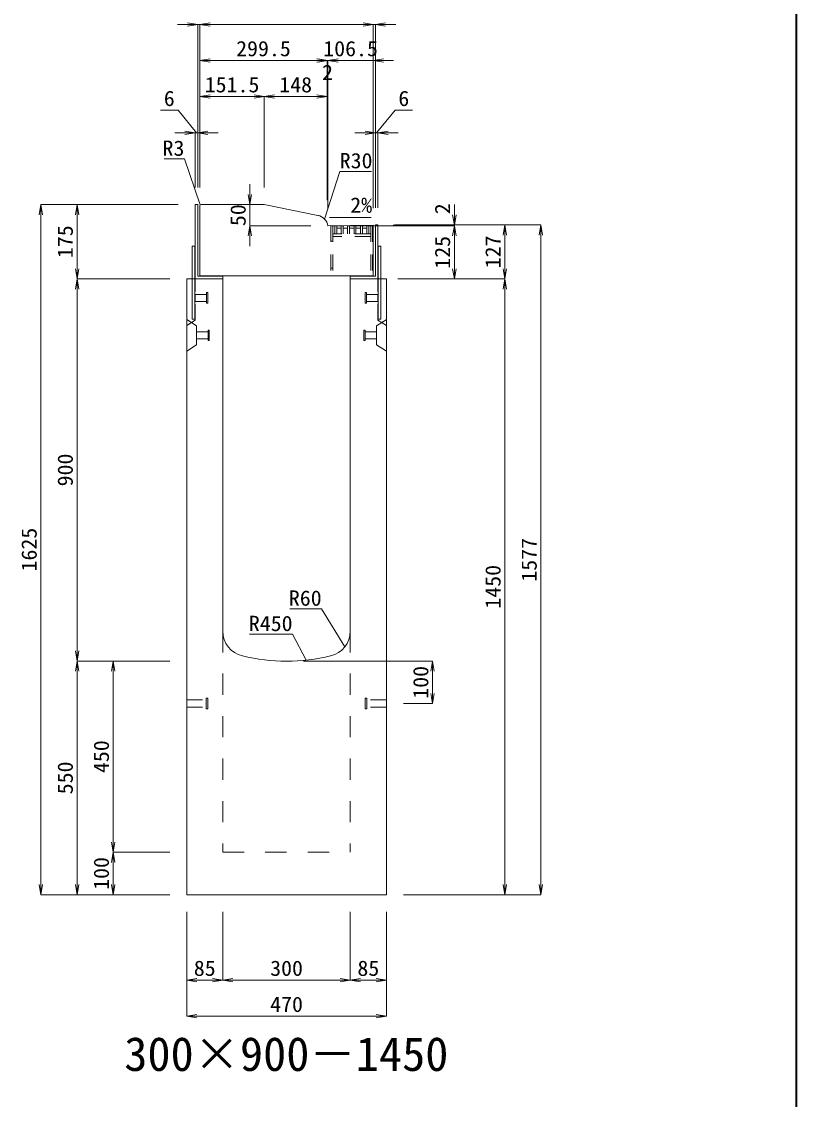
# Model space of a CAD drawing. Units: millimetres at full size. Extents: x -1809 to 57027, y -20349 to 17321.
# Drawn here: x 22776 to 24600, y -12578 to -10040 of the extents above; entities that cross this region are included whole.
import ezdxf
from ezdxf.enums import TextEntityAlignment as Align

# ---------------------------------------------------------------- set-up
doc = ezdxf.new("R2010")
doc.units = ezdxf.units.MM
doc.header["$LTSCALE"] = 50
for name, pattern in [('USER1', [2, 1, -1]), ('USER2', [1.35, 0.75, -0.6]), ('USER3', [1.35, 0.75, -0.6])]:
    doc.linetypes.add(name, pattern=pattern)
for name, color, linetype, lineweight in [('インサート', 3, 'USER2', 9), ('受枠', 3, 'Continuous', 5), ('図枠', 7, 'Continuous', 5), ('寸法線', 7, 'Continuous', 13), ('引出線', 4, 'Continuous', 13), ('本体', 2, 'Continuous', 13), ('補助線', 8, 'Continuous', 13), ('ｸﾞﾚｰﾁﾝｸﾞ', 7, 'USER3', 9)]:
    doc.layers.add(name, color=color, linetype=linetype, lineweight=lineweight)
doc.layers.add('文字', color=7, linetype='Continuous')
doc.styles.add('ＭＳ 明朝', font='')
doc.styles.get('ＭＳ 明朝').set_extended_font_data('MS Mincho')

# ---------------------------------------------------------------- blocks, each defined once
blk = doc.blocks.new('open_arrow')
at = {"color": 0, "linetype": 'Continuous', "lineweight": -2}
blk.add_lwpolyline([(7.5, 1.25), (0, 0), (7.5, -1.25)], dxfattribs=at)

msp = doc.modelspace()

# ---------------------------------------------------------------- linework, layer by layer
at = {"layer": 'インサート'}
for p, q in [((23185, -10682.55), (23212, -10682.55)), ((23185, -10682.55), (23185, -10699.55)), ((23215, -10678.55), (23212, -10678.55)), ((23212, -10678.55), (23212, -10703.55)), ((23215, -10703.55), (23215, -10678.55)), ((23585, -10678.55), (23588, -10678.55)), ((23585, -10703.55), (23585, -10678.55)), ((23588, -10678.55), (23588, -10703.55)), ((23615, -10682.55), (23588, -10682.55)), ((23615, -10682.55), (23615, -10699.55)), ((23185, -10699.55), (23212, -10699.55)), ((23212, -10703.55), (23215, -10703.55)), ((23588, -10703.55), (23585, -10703.55)), ((23615, -10699.55), (23588, -10699.55)), ((23188.2, -10770.55), (23215.2, -10770.55)), ((23188.2, -10770.55), (23188.2, -10787.55)), ((23218.2, -10766.55), (23215.2, -10766.55)), ((23215.2, -10766.55), (23215.2, -10791.55)), ((23218.2, -10791.55), (23218.2, -10766.55)), ((23581.8, -10766.55), (23584.8, -10766.55)), ((23581.8, -10791.55), (23581.8, -10766.55)), ((23584.8, -10766.55), (23584.8, -10791.55)), ((23611.8, -10770.55), (23584.8, -10770.55)), ((23611.8, -10770.55), (23611.8, -10787.55)), ((23188.2, -10787.55), (23215.2, -10787.55)), ((23215.2, -10791.55), (23218.2, -10791.55)), ((23584.8, -10791.55), (23581.8, -10791.55)), ((23611.8, -10787.55), (23584.8, -10787.55)), ((23165, -11637.55), (23211, -11637.55)), ((23165, -11654.55), (23165, -11637.55)), ((23211, -11658.55), (23211, -11633.55)), ((23211, -11633.55), (23215, -11633.55)), ((23215, -11658.55), (23215, -11633.55)), ((23585, -11633.55), (23589, -11633.55)), ((23585, -11633.55), (23585, -11658.55)), ((23589, -11633.55), (23589, -11658.55)), ((23635, -11637.55), (23589, -11637.55)), ((23635, -11637.55), (23635, -11654.55)), ((23165, -11654.55), (23211, -11654.55)), ((23215, -11658.55), (23211, -11658.55)), ((23589, -11658.55), (23585, -11658.55)), ((23635, -11654.55), (23589, -11654.55))]:
    msp.add_line(p, q, dxfattribs=at)
at = {"layer": '受枠'}
for p, q in [((23185, -10471.05), (23185, -10646.05)), ((23185, -10471.05), (23191, -10471.05)), ((23185, -10471.05), (23191, -10471.05)), ((23191, -10471.05), (23191, -10640.05)), ((23609, -10519.06), (23609, -10640.05)), ((23609, -10519.06), (23615, -10519.06)), ((23615, -10646.05), (23615, -10519.06)), ((23178, -10741.05), (23178, -10569.06)), ((23184, -10569.06), (23178, -10569.06)), ((23184, -10741.05), (23184, -10569.06)), ((23616, -10741.05), (23616, -10569.06)), ((23616, -10569.06), (23622, -10569.06)), ((23622, -10741.05), (23622, -10569.06)), ((23250, -10646.05), (23185, -10646.05)), ((23191, -10640.05), (23250, -10640.05)), ((23250, -10646.05), (23250, -10640.05)), ((23550, -10640.05), (23550, -10646.05)), ((23550, -10640.05), (23609, -10640.05)), ((23550, -10646.05), (23550, -10640.05)), ((23615, -10646.05), (23550, -10646.05)), ((23184, -10741.05), (23178, -10741.05)), ((23616, -10741.05), (23622, -10741.05))]:
    msp.add_line(p, q, dxfattribs=at)
at = {"layer": '図枠', "lineweight": 40}
msp.add_line((24600, -18146.05), (24600, -1526.05), dxfattribs=at)
at = {"layer": '寸法線'}
for p, q in [((23244, -10046.93), (23143, -10046.93)), ((23191, -10431.03), (23191, -10046.93)), ((23196, -10431.03), (23196, -10046.93)), ((23604, -10046.93), (23196, -10046.93)), ((23196, -10431.03), (23196, -10046.93)), ((23556, -10046.93), (23657, -10046.93)), ((23604, -10479.23), (23604, -10046.93)), ((23604, -10479.23), (23604, -10046.93)), ((23609, -10479.04), (23609, -10046.93)), ((23495.51, -10131.93), (23196, -10131.93)), ((23196, -10431.03), (23196, -10131.93)), ((23447.51, -10131.93), (23545.44, -10131.93)), ((23449.44, -10131.93), (23652, -10131.93)), ((23495.51, -10461.09), (23495.51, -10131.93)), ((23495.51, -10461.09), (23495.51, -10131.93)), ((23497.44, -10481.08), (23497.44, -10131.93)), ((23497.44, -10481.08), (23497.44, -10131.93)), ((23604, -10479.23), (23604, -10131.93)), ((23196, -10216.93), (23347.5, -10216.93)), ((23196, -10431.03), (23196, -10216.93)), ((23347.5, -10431.03), (23347.5, -10216.93)), ((23347.5, -10216.93), (23495.51, -10216.93)), ((23347.5, -10431.03), (23347.5, -10216.93)), ((23495.51, -10461.09), (23495.51, -10216.93)), ((23144.67, -10249.13), (23103.44, -10249.13)), ((23188, -10301.93), (23144.67, -10249.13)), ((23612, -10301.93), (23655.33, -10249.13)), ((23655.33, -10249.13), (23696.56, -10249.13)), ((23239, -10301.93), (23137, -10301.93)), ((23185, -10431.03), (23185, -10301.93)), ((23191, -10431.03), (23191, -10301.93)), ((23561, -10301.93), (23663, -10301.93)), ((23609, -10479.04), (23609, -10301.93)), ((23615, -10479.04), (23615, -10301.93)), ((23313.83, -10569.11), (23313.83, -10423.05)), ((22822.06, -12096.05), (22822.06, -10471.05)), ((23144.98, -10471.05), (22822.06, -10471.05)), ((22907.06, -10471.05), (22907.06, -10646.05)), ((23144.98, -10471.05), (22907.06, -10471.05)), ((23313.83, -10471.05), (23307.48, -10471.05)), ((23794.94, -10569.1), (23794.94, -10471.25)), ((23457.42, -10521.11), (23313.83, -10521.11)), ((23544.46, -10521.1), (23794.94, -10521.1)), ((23544.46, -10521.1), (23794.94, -10521.1)), ((23651.02, -10519.25), (23794.94, -10519.25)), ((23655.02, -10519.06), (23913.78, -10519.06)), ((23655.02, -10519.06), (23998.78, -10519.06)), ((23794.94, -10646.05), (23794.94, -10521.1)), ((23913.78, -10519.06), (23913.78, -10646.05)), ((23998.78, -10519.06), (23998.78, -12096.05)), ((23124.98, -10646.05), (22907.06, -10646.05)), ((22907.06, -10646.05), (22907.06, -11546.05)), ((23124.98, -10646.05), (22907.06, -10646.05)), ((23662.02, -10646.05), (23794.94, -10646.05)), ((23675.02, -10646.05), (23913.78, -10646.05)), ((23675.02, -10646.05), (23913.78, -10646.05)), ((23913.78, -10646.05), (23913.78, -12096.05)), ((23124.98, -11546.05), (22907.06, -11546.05)), ((22907.06, -12096.05), (22907.06, -11546.05)), ((23124.98, -11546.05), (22907.06, -11546.05)), ((22992.06, -11546.05), (22992.06, -11996.05)), ((23124.98, -11546.05), (22992.06, -11546.05)), ((23440.02, -11546.05), (23743.78, -11546.05)), ((23743.78, -11546.05), (23743.78, -11646.05)), ((23675.02, -11646.05), (23743.78, -11646.05)), ((23124.98, -11996.05), (22992.06, -11996.05)), ((22992.06, -11996.05), (22992.06, -12096.05)), ((23124.98, -11996.05), (22992.06, -11996.05)), ((23124.98, -12096.05), (22822.06, -12096.05)), ((23124.98, -12096.05), (22907.06, -12096.05)), ((23124.98, -12096.05), (22992.06, -12096.05)), ((23675.02, -12096.05), (23913.78, -12096.05)), ((23675.02, -12096.05), (23998.78, -12096.05)), ((23165, -12136.07), (23165, -12297.21)), ((23165, -12136.07), (23165, -12382.21)), ((23250, -12136.07), (23250, -12297.21)), ((23250, -12136.07), (23250, -12297.21)), ((23550, -12136.07), (23550, -12297.21)), ((23550, -12136.07), (23550, -12297.21)), ((23635, -12136.07), (23635, -12297.21)), ((23635, -12136.07), (23635, -12382.21)), ((23165, -12297.21), (23250, -12297.21)), ((23250, -12297.21), (23550, -12297.21)), ((23550, -12297.21), (23635, -12297.21)), ((23165, -12382.21), (23635, -12382.21))]:
    msp.add_line(p, q, dxfattribs=at)
at = {"layer": '引出線'}
for points in [[(23196.88, -10471.93), (23159.65, -10363.53), (23111.92, -10363.53)], [(23489.42, -10505.21), (23525.11, -10392.88), (23599.79, -10392.88)], [(23501.31, -10501.75), (23550.05, -10501.21), (23598.81, -10501.21)], [(23537.07, -11512.74), (23482.66, -11422.84), (23407.98, -11422.84)], [(23446.44, -11543.65), (23414.22, -11482.51), (23313.21, -11482.51)]]:
    msp.add_lwpolyline(points, dxfattribs=at)
at = {"layer": '本体', "lineweight": 20}
for p, q in [((23196, -10474.05), (23196, -10639.05)), ((23347.5, -10471.05), (23198.95, -10471.05)), ((23473.81, -10496.66), (23347.5, -10471.05)), ((23497.44, -10521.1), (23604, -10519.25)), ((23604, -10639.05), (23604, -10519.25)), ((23604, -10639.05), (23196, -10639.05))]:
    msp.add_line(p, q, dxfattribs=at)
at = {"layer": '本体'}
for p, q in [((23165, -10646.05), (23165, -12096.05)), ((23165, -10646.05), (23250, -10646.05)), ((23250, -10646.05), (23250, -11475.53)), ((23550, -10646.05), (23550, -11475.53)), ((23550, -10646.05), (23635, -10646.05)), ((23635, -10646.05), (23635, -12096.05)), ((23165, -12096.05), (23635, -12096.05))]:
    msp.add_line(p, q, dxfattribs=at)
at = {"layer": '本体', "linetype": 'USER2', "lineweight": 9}
for p, q in [((23185, -10743.05), (23185, -10646.05)), ((23615, -10743.05), (23615, -10646.05)), ((23165, -10755.55), (23185, -10743.05)), ((23635, -10755.55), (23615, -10743.05))]:
    msp.add_line(p, q, dxfattribs=at)
at = {"layer": '本体', "lineweight": 9}
for p, q in [((23165, -10742.05), (23188.2, -10756.55)), ((23188.2, -10756.55), (23188.2, -10801.55)), ((23634.58, -10742.31), (23611.8, -10756.55)), ((23611.8, -10756.55), (23611.8, -10801.55)), ((23188.2, -10801.55), (23165, -10816.05)), ((23611.8, -10801.55), (23635, -10816.05))]:
    msp.add_line(p, q, dxfattribs=at)
at = {"layer": '本体', "linetype": 'USER1', "lineweight": 15}
for p, q in [((23250, -11475.53), (23250, -11996.05)), ((23550, -11475.53), (23550, -11996.05)), ((23250, -11996.05), (23550, -11996.05))]:
    msp.add_line(p, q, dxfattribs=at)
at = {"layer": '本体', "lineweight": 20}
for centre, radius, start, end in [((23199, -10474.05), 3, 90, 180), ((23467.85, -10526.06), 30, 9.51572, 78.54145)]:
    msp.add_arc(centre, radius, start, end, dxfattribs=at)
at = {"layer": '本体'}
for centre, radius, start, end in [((23310, -11475.53), 60, 180, 256.65764), ((23490, -11475.53), 60, 283.34236, 0), ((23400, -11096.05), 450, 256.65764, 283.34236)]:
    msp.add_arc(centre, radius, start, end, dxfattribs=at)
at = {"layer": '補助線'}
msp.add_line((23473.82, -10496.71), (23475.55, -10497.06), dxfattribs=at)
at = {"layer": 'ｸﾞﾚｰﾁﾝｸﾞ', "linetype": 'USER2', "lineweight": 5}
for p, q in [((23602.5, -10521.05), (23504.5, -10521.05)), ((23504.5, -10521.05), (23504.5, -10639.05)), ((23509, -10521.05), (23509, -10639.05)), ((23513.5, -10540.05), (23513.5, -10521.05)), ((23518, -10540.05), (23518, -10521.05)), ((23518, -10527.05), (23528.6, -10527.05)), ((23528.6, -10540.05), (23528.6, -10521.05)), ((23533.1, -10540.05), (23533.1, -10521.05)), ((23533.1, -10527.05), (23543.7, -10527.05)), ((23543.7, -10540.05), (23543.7, -10521.05)), ((23548.2, -10540.05), (23548.2, -10521.05)), ((23548.2, -10527.05), (23558.8, -10527.05)), ((23558.8, -10540.05), (23558.8, -10521.05)), ((23563.3, -10540.05), (23563.3, -10521.05)), ((23563.3, -10527.05), (23573.9, -10527.05)), ((23573.9, -10540.05), (23573.9, -10521.05)), ((23578.4, -10540.05), (23578.4, -10521.05)), ((23578.4, -10527.05), (23589, -10527.05)), ((23589, -10540.05), (23589, -10521.05)), ((23593.5, -10540.05), (23593.5, -10521.05)), ((23598, -10521.05), (23598, -10639.05)), ((23602.5, -10521.05), (23602.5, -10639.05)), ((23509, -10557.55), (23504.5, -10557.55)), ((23598, -10540.05), (23509, -10540.05)), ((23598, -10546.05), (23509, -10546.05)), ((23509, -10620.55), (23504.5, -10620.55))]:
    msp.add_line(p, q, dxfattribs=at)

# ---------------------------------------------------------------- block references
at = {"layer": '寸法線', "xscale": 3.2, "yscale": 3.2}
for p, rotation in [((23191, -10046.93), 180), ((23604, -10046.93), 180), ((23604, -10046.93), 180), ((23495.51, -10131.93), 180), ((23495.51, -10131.93), 180), ((23497.44, -10131.93), 180), ((23347.5, -10216.93), 180), ((23495.51, -10216.93), 180), ((23185, -10301.93), 180), ((23609, -10301.93), 180), ((23313.83, -10471.05), 90), ((22822.06, -10471.05), 270), ((22907.06, -10471.05), 270), ((23794.94, -10519.25), 90), ((23313.83, -10521.11), 270), ((23794.94, -10521.1), 270), ((23794.94, -10521.1), 270), ((23913.78, -10519.06), 270), ((23998.78, -10519.06), 270), ((22907.06, -10646.05), 90), ((23794.94, -10646.05), 90), ((23913.78, -10646.05), 90), ((22907.06, -10646.05), 270), ((23913.78, -10646.05), 270), ((22907.06, -11546.05), 90), ((22907.06, -11546.05), 270), ((22992.06, -11546.05), 270), ((23743.78, -11546.05), 270), ((23743.78, -11646.05), 90), ((22992.06, -11996.05), 90), ((22992.06, -11996.05), 270), ((22822.06, -12096.05), 90), ((22907.06, -12096.05), 90), ((22992.06, -12096.05), 90), ((23913.78, -12096.05), 90), ((23998.78, -12096.05), 90), ((23250, -12297.21), 180), ((23550, -12297.21), 180), ((23635, -12297.21), 180), ((23635, -12382.21), 180)]:
    msp.add_blockref('open_arrow', p, dxfattribs=dict(at, rotation=rotation))
for p in [(23196, -10046.93), (23196, -10046.93), (23609, -10046.93), (23196, -10131.93), (23497.44, -10131.93), (23604, -10131.93), (23196, -10216.93), (23347.5, -10216.93), (23191, -10301.93), (23615, -10301.93), (23165, -12297.21), (23250, -12297.21), (23550, -12297.21), (23165, -12382.21)]:
    msp.add_blockref('open_arrow', p, dxfattribs=at)
at = {"layer": '引出線', "xscale": 0.0533, "yscale": 0.0533}
for p, rotation in [((23196.88, -10471.93), 109), ((23489.42, -10505.21), 72.4), ((23501.31, -10501.75), 0.6), ((23537.07, -11512.74), 121.2), ((23446.44, -11543.65), 117.8)]:
    msp.add_blockref('open_arrow', p, dxfattribs=dict(at, rotation=rotation))

# ---------------------------------------------------------------- texts
at = {"layer": '寸法線', "style": 'ＭＳ 明朝', "width": 1.05}
for s, p in [('299.5', (23345.75, -10103.91)), ('106.5', (23550.72, -10103.91)), ('2', (23496.47, -10159.95)), ('151.5', (23271.75, -10188.91)), ('148', (23421.5, -10188.91)), ('6', (23124.05, -10221.11)), ('6', (23675.95, -10221.11)), ('85', (23207.5, -12269.19)), ('300', (23400, -12269.19)), ('85', (23592.5, -12269.19)), ('470', (23400, -12354.19))]:
    msp.add_text(s, height=36.03, dxfattribs=at).set_placement(p, align=Align.MIDDLE_CENTER)
for s, p in [('50', (23285.81, -10496.08)), ('2', (23766.92, -10480.99)), ('175', (22879.04, -10558.55)), ('125', (23766.92, -10583.58)), ('127', (23885.76, -10582.56)), ('900', (22879.04, -11096.05)), ('1625', (22794.04, -11283.55)), ('1577', (23970.76, -11307.56)), ('1450', (23885.76, -11371.05)), ('100', (23715.76, -11596.05)), ('450', (22964.04, -11771.05)), ('550', (22879.04, -11821.05)), ('100', (22964.04, -12046.05))]:
    msp.add_text(s, height=36.03, rotation=90, dxfattribs=at).set_placement(p, align=Align.MIDDLE_CENTER)
at = {"layer": '引出線', "style": 'ＭＳ 明朝', "width": 1.05}
for s, p in [('R3', (23159.65, -10320.33)), ('R60', (23482.66, -11379.64)), ('R450', (23414.22, -11439.31))]:
    msp.add_text(s, height=36.03, dxfattribs=at).set_placement(p, align=Align.TOP_RIGHT)
for s, p in [('R30', (23525.11, -10349.68)), ('2%', (23550.05, -10454.3))]:
    msp.add_text(s, height=36.03, dxfattribs=at).set_placement(p, align=Align.TOP_LEFT)
at = {"layer": '文字', "style": 'ＭＳ 明朝'}
msp.add_text('300×900－1450', height=80.06, dxfattribs=at).set_placement((23399.52, -12471.03), align=Align.MIDDLE_CENTER)

doc.saveas('drawing.dxf')
